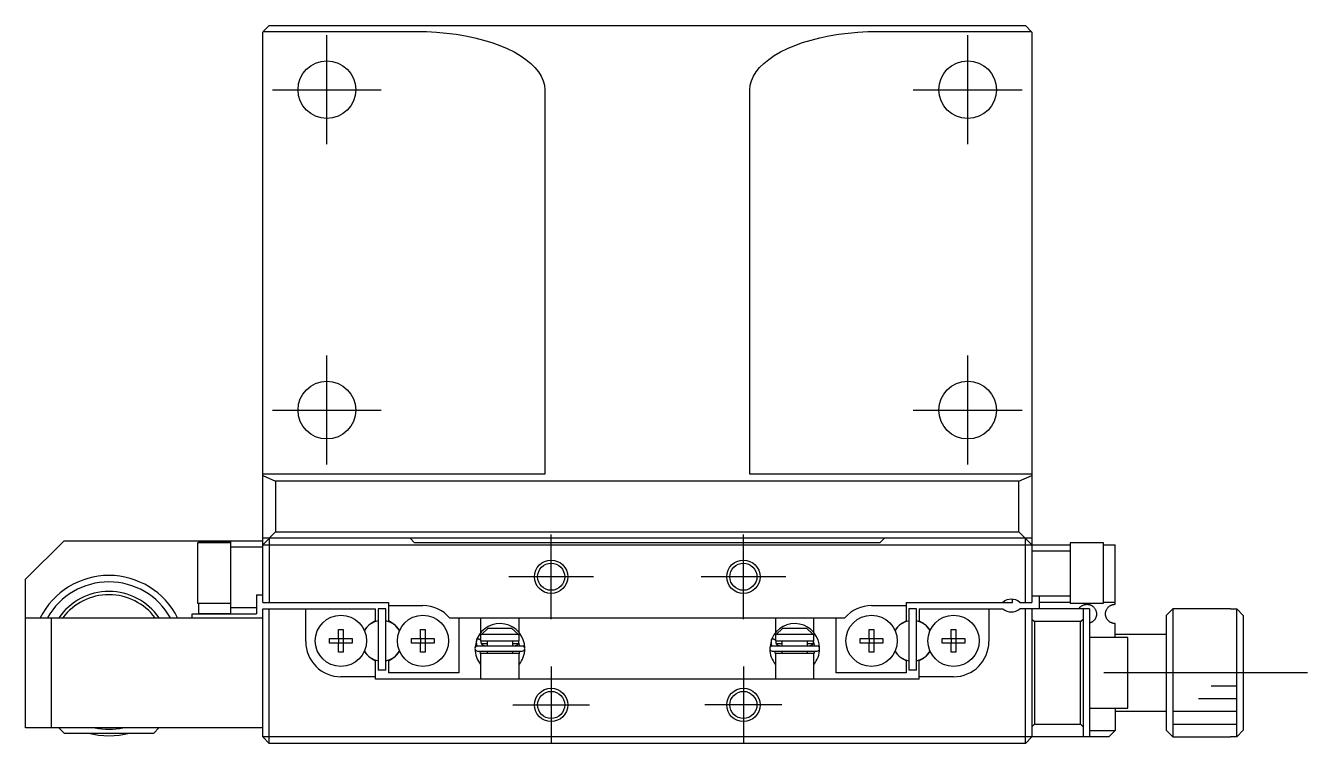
# Model space of a CAD drawing. Extents: x 0 to 346, y -8 to 238.
# Drawn here: x 70.5 to 170.5, y 182 to 238 of the extents above; entities that cross this region are included whole.
import ezdxf

# ---------------------------------------------------------------- set-up
doc = ezdxf.new("R2010")
doc.units = 0
doc.header["$LTSCALE"] = 0.5
doc.linetypes.add('CENTER', pattern=[50.8, 31.75, -6.35, 6.35, -6.35])
for name, color, linetype in [('MSM_CENTER', 1, 'CENTER'), ('MSM_CONTINUOUS', 7, 'CONTINUOUS'), ('MSM_NARROW', 5, 'CONTINUOUS')]:
    doc.layers.add(name, color=color, linetype=linetype)

msp = doc.modelspace()

# ---------------------------------------------------------------- linework, layer by layer
at = {"layer": 'MSM_CENTER'}
for p, q in [((94, 228.75), (94, 237.25)), ((144, 228.75), (144, 237.25)), ((89.75, 233), (98.25, 233)), ((139.75, 233), (148.25, 233)), ((94, 203.75), (94, 212.25)), ((144, 203.75), (144, 212.25)), ((89.75, 208), (98.25, 208)), ((139.75, 208), (148.25, 208)), ((111.499996, 191.699994), (111.499996, 198.299993)), ((126.499997, 191.699994), (126.499997, 198.299993)), ((114.799996, 194.999994), (108.199996, 194.999994)), ((129.799997, 194.999994), (123.199997, 194.999994)), ((111.499997, 187.999994), (111.499997, 181.999992)), ((126.499997, 187.999994), (126.499997, 181.999992)), ((170.5, 187.5), (154.5, 187.5)), ((108.499996, 184.999992), (114.499998, 184.999992)), ((129.499998, 184.999992), (123.499996, 184.999992))]:
    msp.add_line(p, q, dxfattribs=at)
at = {"layer": 'MSM_CONTINUOUS'}
for p, q in [((89.044274, 237.544274), (89, 237.5)), ((89, 193), (89, 237.5)), ((89.5, 238), (89.044274, 237.544274)), ((89.044274, 237.544274), (101, 237.544274)), ((89.5, 238), (148.5, 238)), ((101, 237.544274), (101.784591, 237.530225)), ((101.784591, 237.530225), (102.564345, 237.488166)), ((102.564345, 237.488166), (103.334454, 237.418356)), ((103.334454, 237.418356), (104.09017, 237.321225)), ((104.09017, 237.321225), (104.826834, 237.197373)), ((104.826834, 237.197373), (105.539905, 237.047562)), ((105.539905, 237.047562), (106.224986, 236.872716)), ((131.775014, 236.872716), (132.460095, 237.047562)), ((132.460095, 237.047562), (133.173166, 237.197373)), ((133.173166, 237.197373), (133.90983, 237.321225)), ((133.90983, 237.321225), (134.665546, 237.418356)), ((134.665546, 237.418356), (135.435655, 237.488166)), ((135.435655, 237.488166), (136.215409, 237.530225)), ((136.215409, 237.530225), (137, 237.544274)), ((137, 237.544274), (148.955726, 237.544274)), ((148.955726, 237.544274), (148.5, 238)), ((149, 237.5), (148.955726, 237.544274)), ((149, 237.5), (149, 193)), ((106.224986, 236.872716), (106.877853, 236.673914)), ((106.877853, 236.673914), (107.49448, 236.452381)), ((107.49448, 236.452381), (108.071068, 236.209482)), ((108.071068, 236.209482), (108.60406, 235.946716)), ((129.39594, 235.946716), (129.928932, 236.209482)), ((129.928932, 236.209482), (130.50552, 236.452381)), ((130.50552, 236.452381), (131.122147, 236.673914)), ((131.122147, 236.673914), (131.775014, 236.872716)), ((108.60406, 235.946716), (109.09017, 235.665703)), ((109.09017, 235.665703), (109.526402, 235.368174)), ((109.526402, 235.368174), (109.910065, 235.055965)), ((109.910065, 235.055965), (110.238795, 234.731)), ((127.761205, 234.731), (128.089935, 235.055965)), ((128.089935, 235.055965), (128.473598, 235.368174)), ((128.473598, 235.368174), (128.90983, 235.665703)), ((128.90983, 235.665703), (129.39594, 235.946716)), ((110.238795, 234.731), (110.510565, 234.395283)), ((110.510565, 234.395283), (110.723699, 234.050883)), ((110.723699, 234.050883), (110.876883, 233.699924)), ((127.123117, 233.699924), (127.276301, 234.050883)), ((127.276301, 234.050883), (127.489435, 234.395283)), ((127.489435, 234.395283), (127.761205, 234.731)), ((110.876883, 233.699924), (110.969173, 233.34457)), ((110.969173, 233.34457), (111, 232.987011)), ((127, 232.987011), (127.030827, 233.34457)), ((127.030827, 233.34457), (127.123117, 233.699924)), ((111, 232.987011), (111, 203)), ((127, 203), (127, 232.987011)), ((111, 203), (89, 203)), ((89, 202.909078), (90, 202.453352)), ((148, 202.453352), (90, 202.453352)), ((90, 202.453352), (90, 198.5)), ((149, 203), (127, 203)), ((148, 202.453352), (149, 202.909078)), ((148, 198.5), (148, 202.453352)), ((90, 198.5), (89, 197.5)), ((90, 198.5), (148, 198.5)), ((148, 198.5), (149, 197.5)), ((73.5, 197.8), (70.5, 194.8)), ((73.5, 197.8), (89, 197.8)), ((83.9, 197.65), (83.9, 192.95)), ((86.5, 197.65), (83.9, 197.65)), ((84, 197.8), (84, 197.65)), ((86.5, 197.730821), (84, 197.730821)), ((86.5, 192.1), (86.5, 197.8)), ((89, 197.3), (86.5, 197.3)), ((149, 198), (89, 198)), ((89, 197.5), (152, 197.5)), ((89.5, 198), (89.5, 193)), ((100.85, 197.65), (100.5, 198)), ((137.15, 197.65), (100.85, 197.65)), ((137.5, 198), (137.15, 197.65)), ((148.5, 193), (148.5, 198)), ((152, 197.65), (152, 192.95)), ((154.6, 197.65), (152, 197.65)), ((154.6, 192.95), (154.6, 197.65)), ((154.6, 197.5), (155.5, 197.5)), ((155.5, 192.85), (155.5, 197.5)), ((152, 197), (149, 197)), ((70.5, 183.2), (70.5, 194.8)), ((88.5, 193.6), (88.5, 192.1)), ((88.5, 193.6), (89, 193.6)), ((147.5, 193), (147.5, 193.244987)), ((149, 193.5), (152, 193.5)), ((149.6, 192.5), (149.6, 193.5)), ((83.5, 191.8), (83.5, 192.1)), ((83.5, 192.1), (88.5, 192.1)), ((83.9, 192.95), (86.5, 192.95)), ((84, 192.1), (84, 192.95)), ((84, 192.140264), (86.5, 192.140264)), ((86.5, 192.6), (88.5, 192.6)), ((89, 193), (98.8, 193)), ((89, 182.5), (89, 192.5)), ((89, 192.5), (97.8, 192.5)), ((89.5, 182), (89.5, 192.5)), ((92.35, 189.95), (92.35, 192.5)), ((97.8, 191.550806), (97.8, 192.5)), ((98, 192.5), (98, 187.7)), ((98.6, 192.5), (98, 192.5)), ((98.6, 187.7), (98.6, 192.5)), ((98.8, 193), (98.8, 191.550806)), ((98.8, 192.75), (101.5, 192.75)), ((136.5, 192.75), (139.2, 192.75)), ((139.2, 193), (147.5, 193)), ((139.2, 193), (139.2, 191.550806)), ((139.4, 192.5), (139.4, 187.7)), ((140, 192.5), (139.4, 192.5)), ((140, 187.7), (140, 192.5)), ((140.2, 192.5), (140.2, 191.550806)), ((140.2, 192.5), (146.738562, 192.5)), ((145.65, 192.5), (145.65, 189.95)), ((148.061438, 193), (149, 193)), ((153.5, 192.5), (148.061438, 192.5)), ((148.5, 182), (148.5, 192.5)), ((149, 192.5), (149, 182.5)), ((152, 193), (149.6, 193)), ((152, 192.95), (154.6, 192.95)), ((152.665686, 192.500181), (152.672977, 192.511514)), ((152.672977, 192.511514), (152.698626, 192.548162)), ((152.698626, 192.548162), (152.726389, 192.583189)), ((152.726389, 192.583189), (152.756174, 192.616482)), ((152.756174, 192.616482), (152.788245, 192.648278)), ((152.788245, 192.648278), (152.822435, 192.678301)), ((152.822435, 192.678301), (152.856864, 192.70509)), ((152.856864, 192.70509), (152.893442, 192.730246)), ((152.893442, 192.730246), (152.92468, 192.749336)), ((152.92468, 192.749336), (152.95763, 192.767295)), ((152.95763, 192.767295), (152.986696, 192.781426)), ((152.986696, 192.781426), (153.016651, 192.794417)), ((153, 192.5), (153, 182.5)), ((153.016651, 192.794417), (153.048277, 192.806495)), ((153.048277, 192.806495), (153.070601, 192.814058)), ((153.070601, 192.814058), (153.093895, 192.821126)), ((153.093895, 192.821126), (153.118221, 192.827638)), ((153.118221, 192.827638), (153.132299, 192.831011)), ((153.132299, 192.831011), (153.146752, 192.834177)), ((153.146752, 192.834177), (153.161582, 192.837116)), ((153.161582, 192.837116), (153.173165, 192.839197)), ((153.173165, 192.839197), (153.184986, 192.841128)), ((153.184986, 192.841128), (153.197031, 192.842898)), ((153.197031, 192.842898), (153.209288, 192.844494)), ((153.209288, 192.844494), (153.222403, 192.845975)), ((153.222403, 192.845975), (153.235743, 192.847242)), ((153.235743, 192.847242), (153.249264, 192.848282)), ((153.249264, 192.848282), (153.259792, 192.848921)), ((153.259792, 192.848921), (153.270409, 192.849415)), ((153.270409, 192.849415), (153.281085, 192.849761)), ((153.281085, 192.849761), (153.291789, 192.849955)), ((153.291789, 192.849955), (153.302242, 192.849996)), ((153.302242, 192.849996), (153.3127, 192.849891)), ((153.3127, 192.849891), (153.323134, 192.849643)), ((153.323134, 192.849643), (153.333513, 192.849251)), ((153.333513, 192.849251), (153.344149, 192.848699)), ((153.344149, 192.848699), (153.354708, 192.848001)), ((153.354708, 192.848001), (153.365167, 192.847163)), ((153.365167, 192.847163), (153.375499, 192.84619)), ((153.375499, 192.84619), (153.389634, 192.844624)), ((153.389634, 192.844624), (153.40352, 192.842819)), ((153.40352, 192.842819), (153.417136, 192.840794)), ((153.417136, 192.840794), (153.430458, 192.838566)), ((153.430458, 192.838566), (153.443466, 192.83615)), ((153.443466, 192.83615), (153.459229, 192.832903)), ((153.459229, 192.832903), (153.474556, 192.829404)), ((153.474556, 192.829404), (153.495687, 192.824024)), ((153.495687, 192.824024), (153.516041, 192.818214)), ((153.5, 192.5), (153.5, 182.5)), ((153.516041, 192.818214), (153.535659, 192.812017)), ((153.535659, 192.812017), (153.55458, 192.805471)), ((153.55458, 192.805471), (153.579169, 192.796109)), ((153.579169, 192.796109), (153.60274, 192.786186)), ((153.60274, 192.786186), (153.625377, 192.775744)), ((153.625377, 192.775744), (153.649205, 192.763744)), ((153.649205, 192.763744), (153.672118, 192.751175)), ((153.672118, 192.751175), (153.704473, 192.731592)), ((153.704473, 192.731592), (153.735181, 192.710839)), ((153.735181, 192.710839), (153.764361, 192.688956)), ((153.764361, 192.688956), (153.805916, 192.653673)), ((153.805916, 192.653673), (153.84442, 192.615855)), ((153.84442, 192.615855), (153.877049, 192.579076)), ((153.877049, 192.579076), (153.903968, 192.544661)), ((153.903968, 192.544661), (153.92893, 192.508592)), ((153.92893, 192.508592), (153.952053, 192.470576)), ((153.952053, 192.470576), (153.973062, 192.430888)), ((153.973062, 192.430888), (153.992042, 192.389099)), ((153.992042, 192.389099), (154.008637, 192.345628)), ((154.008637, 192.345628), (154.022814, 192.3001)), ((154.022814, 192.3001), (154.034243, 192.25293)), ((154.034243, 192.25293), (154.041757, 192.210888)), ((154.044714, 192.01111), (154.041443, 191.987031)), ((154.041757, 192.210888), (154.047346, 192.163043)), ((154.048041, 192.045828), (154.044714, 192.01111)), ((154.047346, 192.163043), (154.049871, 192.113901)), ((154.049736, 192.080117), (154.048041, 192.045828)), ((154.049871, 192.113901), (154.049736, 192.080117)), ((155.5, 193), (154.6, 193)), ((154.750053, 192.091088), (154.750826, 192.135193)), ((154.751213, 192.05736), (154.750053, 192.091088)), ((154.750826, 192.135193), (154.754128, 192.178578)), ((154.753927, 192.02335), (154.751213, 192.05736)), ((154.758267, 191.988951), (154.753927, 192.02335)), ((154.754128, 192.178578), (154.75981, 192.220907)), ((154.75981, 192.220907), (154.767826, 192.262548)), ((154.767826, 192.262548), (154.777996, 192.303002)), ((154.777996, 192.303002), (154.790325, 192.342615)), ((154.790325, 192.342615), (154.804613, 192.380956)), ((154.804613, 192.380956), (154.820837, 192.418178)), ((154.820837, 192.418178), (154.843906, 192.463374)), ((154.843906, 192.463374), (154.869834, 192.506685)), ((154.869834, 192.506685), (154.898387, 192.547841)), ((154.898387, 192.547841), (154.92983, 192.587245)), ((154.92983, 192.587245), (154.963846, 192.624441)), ((154.963846, 192.624441), (155.000862, 192.65979)), ((155.000862, 192.65979), (155.040636, 192.692861)), ((155.040636, 192.692861), (155.08362, 192.723801)), ((155.08362, 192.723801), (155.110849, 192.741141)), ((155.110849, 192.741141), (155.139423, 192.757637)), ((155.139423, 192.757637), (155.16943, 192.773219)), ((155.16943, 192.773219), (155.20113, 192.787878)), ((155.20113, 192.787878), (155.217628, 192.794814)), ((155.217628, 192.794814), (155.23462, 192.801479)), ((155.23462, 192.801479), (155.25828, 192.809982)), ((155.25828, 192.809982), (155.283022, 192.817931)), ((155.283022, 192.817931), (155.308932, 192.825254)), ((155.308932, 192.825254), (155.32254, 192.828703)), ((155.32254, 192.828703), (155.336503, 192.831962)), ((155.336503, 192.831962), (155.350822, 192.835014)), ((155.350822, 192.835014), (155.364617, 192.837678)), ((155.364617, 192.837678), (155.378788, 192.840135)), ((155.378788, 192.840135), (155.393304, 192.842365)), ((155.393304, 192.842365), (155.408135, 192.844347)), ((155.408135, 192.844347), (155.423249, 192.84606)), ((155.423249, 192.84606), (155.438617, 192.847484)), ((155.438617, 192.847484), (155.450687, 192.848375)), ((155.450687, 192.848375), (155.462906, 192.849078)), ((155.462906, 192.849078), (155.475229, 192.849587)), ((155.475229, 192.849587), (155.487609, 192.849896)), ((155.487609, 192.849896), (155.5, 192.85)), ((160, 192.5), (159.5, 192)), ((160, 192.5), (160, 182.5)), ((164.5, 192.5), (160, 192.5)), ((164.5, 192.5), (164.5, 192.483974)), ((164.5, 192.483974), (165, 192.483974)), ((165, 182.516026), (165, 192.483974)), ((165, 192.483974), (165.5, 191.982187)), ((70.5, 191.8), (89, 191.8)), ((72.5, 191.8), (72.5, 183.2)), ((97.8, 191.550806), (97.539905, 191.40064)), ((99.060095, 191.40064), (98.8, 191.550806)), ((103.579062, 191.8), (134.420938, 191.8)), ((104.3, 191.8), (104.3, 187.5)), ((106, 191.8), (106, 190.636615)), ((109, 190.636245), (109, 191.8)), ((129, 191.8), (129, 190.636615)), ((132, 190.636245), (132, 191.8)), ((133.7, 191.8), (133.7, 187.5)), ((138.939905, 191.40064), (139.2, 191.550806)), ((140.2, 191.550806), (140.460095, 191.40064)), ((149, 191.7), (149.2, 191.5)), ((152.8, 191.5), (149.2, 191.5)), ((149.2, 191.5), (149.2, 183.5)), ((152.8, 191.5), (153, 191.7)), ((152.8, 183.5), (152.8, 191.5)), ((153.518779, 191.382619), (153.5, 191.377158)), ((153.537371, 191.388554), (153.518779, 191.382619)), ((153.555701, 191.394935), (153.537371, 191.388554)), ((153.573817, 191.40177), (153.555701, 191.394935)), ((153.595247, 191.410559), (153.573817, 191.40177)), ((153.616325, 191.419972), (153.595247, 191.410559)), ((153.64231, 191.432675), (153.616325, 191.419972)), ((153.667671, 191.446306), (153.64231, 191.432675)), ((153.692346, 191.460809), (153.667671, 191.446306)), ((153.715886, 191.47587), (153.692346, 191.460809)), ((153.738717, 191.491703), (153.715886, 191.47587)), ((153.760794, 191.508249), (153.738717, 191.491703)), ((153.77743, 191.521588), (153.760794, 191.508249)), ((153.79359, 191.535315), (153.77743, 191.521588)), ((153.809724, 191.549835), (153.79359, 191.535315)), ((153.825334, 191.564721), (153.809724, 191.549835)), ((153.844263, 191.58398), (153.825334, 191.564721)), ((153.862339, 191.603741), (153.844263, 191.58398)), ((153.879542, 191.623942), (153.862339, 191.603741)), ((153.895651, 191.64426), (153.879542, 191.623942)), ((153.910913, 191.664932), (153.895651, 191.64426)), ((153.925318, 191.685902), (153.910913, 191.664932)), ((153.935959, 191.702437), (153.925318, 191.685902)), ((153.946085, 191.719114), (153.935959, 191.702437)), ((153.963094, 191.749563), (153.946085, 191.719114)), ((153.978454, 191.780312), (153.963094, 191.749563)), ((153.992865, 191.812881), (153.978454, 191.780312)), ((154.005526, 191.845574), (153.992865, 191.812881)), ((154.018106, 191.883614), (154.005526, 191.845574)), ((154.028465, 191.921564), (154.018106, 191.883614)), ((154.037343, 191.962793), (154.028465, 191.921564)), ((154.041443, 191.987031), (154.037343, 191.962793)), ((154.764234, 191.954575), (154.758267, 191.988951)), ((154.771933, 191.919948), (154.764234, 191.954575)), ((154.781322, 191.885522), (154.771933, 191.919948)), ((154.792535, 191.851015), (154.781322, 191.885522)), ((154.805552, 191.816729), (154.792535, 191.851015)), ((154.819441, 191.78482), (154.805552, 191.816729)), ((154.835041, 191.753115), (154.819441, 191.78482)), ((154.8531, 191.7205), (154.835041, 191.753115)), ((154.873073, 191.688342), (154.8531, 191.7205)), ((154.893751, 191.658456), (154.873073, 191.688342)), ((154.916165, 191.629217), (154.893751, 191.658456)), ((154.939848, 191.601273), (154.916165, 191.629217)), ((154.965183, 191.574195), (154.939848, 191.601273)), ((154.986882, 191.553001), (154.965183, 191.574195)), ((155.009637, 191.532513), (154.986882, 191.553001)), ((155.033402, 191.512815), (155.009637, 191.532513)), ((155.053774, 191.497188), (155.033402, 191.512815)), ((155.074803, 191.482175), (155.053774, 191.497188)), ((155.095486, 191.468441), (155.074803, 191.482175)), ((155.116733, 191.455325), (155.095486, 191.468441)), ((155.138507, 191.442868), (155.116733, 191.455325)), ((155.160009, 191.43149), (155.138507, 191.442868)), ((155.181969, 191.420769), (155.160009, 191.43149)), ((155.204346, 191.410733), (155.181969, 191.420769)), ((155.22739, 191.401299), (155.204346, 191.410733)), ((155.25082, 191.392604), (155.22739, 191.401299)), ((155.274591, 191.384674), (155.25082, 191.392604)), ((155.299316, 191.377349), (155.274591, 191.384674)), ((155.324348, 191.37086), (155.299316, 191.377349)), ((155.349634, 191.365228), (155.324348, 191.37086)), ((155.374231, 191.360621), (155.349634, 191.365228)), ((155.399013, 191.356831), (155.374231, 191.360621)), ((155.423928, 191.353868), (155.399013, 191.356831)), ((155.449221, 191.351722), (155.423928, 191.353868)), ((155.474597, 191.350431), (155.449221, 191.351722)), ((155.5, 191.35), (155.474597, 191.350431)), ((155.5, 190.25), (155.5, 191.35)), ((159.5, 183), (159.5, 192)), ((165.5, 191.982187), (165.5, 183.017813)), ((94.213639, 189.82), (94.213639, 190.18)), ((94.213639, 190.18), (94.92, 190.18)), ((94.92, 190.886361), (95.28, 190.886361)), ((94.92, 190.18), (94.92, 190.886361)), ((94.930372, 190.169628), (94.92, 190.18)), ((94.930372, 189.830372), (94.930372, 190.169628)), ((94.930372, 190.169628), (95.269628, 190.169628)), ((95.269628, 190.169628), (95.28, 190.18)), ((95.269628, 190.169628), (95.269628, 189.830372)), ((95.28, 190.886361), (95.28, 190.18)), ((95.28, 190.18), (95.986361, 190.18)), ((95.986361, 190.18), (95.986361, 189.82)), ((100.613639, 189.82), (100.613639, 190.18)), ((100.613639, 190.18), (101.32, 190.18)), ((101.32, 190.886361), (101.68, 190.886361)), ((101.32, 190.18), (101.32, 190.886361)), ((101.330372, 190.169628), (101.32, 190.18)), ((101.330372, 189.830372), (101.330372, 190.169628)), ((101.330372, 190.169628), (101.669628, 190.169628)), ((101.669628, 190.169628), (101.68, 190.18)), ((101.669628, 190.169628), (101.669628, 189.830372)), ((101.68, 190.886361), (101.68, 190.18)), ((101.68, 190.18), (102.386361, 190.18)), ((102.386361, 190.18), (102.386361, 189.82)), ((105.692304, 190.115047), (105.556344, 189.427592)), ((105.664776, 190.001972), (105.660284, 189.968017)), ((105.670961, 190.035666), (105.664776, 190.001972)), ((105.678824, 190.069018), (105.670961, 190.035666)), ((105.688347, 190.101945), (105.678824, 190.069018)), ((105.699506, 190.134364), (105.688347, 190.101945)), ((105.71156, 190.164531), (105.699506, 190.134364)), ((105.711983, 190.16526), (105.71156, 190.164531)), ((105.71535, 190.1673), (105.711983, 190.16526)), ((105.72537, 190.193692), (105.713553, 190.166697)), ((105.717582, 190.167792), (105.71535, 190.1673)), ((105.716381, 190.173397), (105.9398, 190.105696)), ((105.722003, 190.168121), (105.717582, 190.167792)), ((105.727548, 190.167916), (105.722003, 190.168121)), ((105.734179, 190.16718), (105.727548, 190.167916)), ((105.741853, 190.165916), (105.734179, 190.16718)), ((105.750517, 190.164133), (105.741853, 190.165916)), ((105.760116, 190.161844), (105.750517, 190.164133)), ((105.770584, 190.159062), (105.760116, 190.161844)), ((105.781853, 190.155808), (105.770584, 190.159062)), ((105.793847, 190.152101), (105.781853, 190.155808)), ((105.806486, 190.147968), (105.793847, 190.152101)), ((105.819686, 190.143435), (105.806486, 190.147968)), ((105.83336, 190.138533), (105.819686, 190.143435)), ((105.847417, 190.133294), (105.83336, 190.138533)), ((105.861763, 190.127753), (105.847417, 190.133294)), ((105.876303, 190.121947), (105.861763, 190.127753)), ((105.890939, 190.115915), (105.876303, 190.121947)), ((105.905575, 190.109697), (105.890939, 190.115915)), ((105.920113, 190.103333), (105.905575, 190.109697)), ((105.934457, 190.096867), (105.920113, 190.103333)), ((105.948511, 190.090342), (105.934457, 190.096867)), ((105.9398, 190.105696), (106.000001, 190.075505)), ((105.962182, 190.0838), (105.948511, 190.090342)), ((105.975378, 190.077286), (105.962182, 190.0838)), ((105.988012, 190.070842), (105.975378, 190.077286)), ((106, 190.064512), (105.988012, 190.070842)), ((109, 190.5), (106, 190.5)), ((106, 190.5), (106, 190)), ((106.054317, 190.5), (106.583485, 191)), ((106.061643, 189.988795), (106.066788, 190.002975)), ((106.066788, 190.002975), (106.070195, 190.011295)), ((106.583485, 191), (108.416515, 191)), ((108.416515, 191), (108.945683, 190.5)), ((108.929805, 190.011295), (108.935571, 189.996751)), ((108.93521, 190.000158), (109.043689, 189.595043)), ((109, 190), (109, 190.5)), ((109.284219, 190.169839), (109.283663, 190.173188)), ((109.309821, 190.107645), (109.28844, 190.164531)), ((128.692304, 190.115047), (128.556344, 189.427592)), ((128.664776, 190.001972), (128.660284, 189.968017)), ((128.670961, 190.035666), (128.664776, 190.001972)), ((128.678824, 190.069018), (128.670961, 190.035666)), ((128.688347, 190.101945), (128.678824, 190.069018)), ((128.699506, 190.134364), (128.688347, 190.101945)), ((128.71156, 190.164531), (128.699506, 190.134364)), ((128.711983, 190.16526), (128.71156, 190.164531)), ((128.71535, 190.1673), (128.711983, 190.16526)), ((128.717582, 190.167792), (128.71535, 190.1673)), ((128.72537, 190.193692), (128.716189, 190.172817)), ((128.716381, 190.173397), (128.9398, 190.105696)), ((128.722003, 190.168121), (128.717582, 190.167792)), ((128.727548, 190.167916), (128.722003, 190.168121)), ((128.734179, 190.16718), (128.727548, 190.167916)), ((128.741853, 190.165916), (128.734179, 190.16718)), ((128.750517, 190.164133), (128.741853, 190.165916)), ((128.760116, 190.161844), (128.750517, 190.164133)), ((128.770584, 190.159062), (128.760116, 190.161844)), ((128.781853, 190.155808), (128.770584, 190.159062)), ((128.793847, 190.152101), (128.781853, 190.155808)), ((128.806486, 190.147968), (128.793847, 190.152101)), ((128.819686, 190.143435), (128.806486, 190.147968)), ((128.83336, 190.138533), (128.819686, 190.143435)), ((128.847417, 190.133294), (128.83336, 190.138533)), ((128.861763, 190.127753), (128.847417, 190.133294)), ((128.876303, 190.121947), (128.861763, 190.127753)), ((128.890939, 190.115915), (128.876303, 190.121947)), ((128.905575, 190.109697), (128.890939, 190.115915)), ((128.920113, 190.103333), (128.905575, 190.109697)), ((128.934457, 190.096867), (128.920113, 190.103333)), ((128.948511, 190.090342), (128.934457, 190.096867)), ((128.9398, 190.105696), (129.000001, 190.075505)), ((128.962182, 190.0838), (128.948511, 190.090342)), ((128.975378, 190.077286), (128.962182, 190.0838)), ((128.988012, 190.070842), (128.975378, 190.077286)), ((129, 190.064512), (128.988012, 190.070842)), ((132, 190.5), (129, 190.5)), ((129, 190.5), (129, 190)), ((129.054317, 190.5), (129.583485, 191)), ((129.061643, 189.988795), (129.066788, 190.002975)), ((129.066788, 190.002975), (129.070195, 190.011295)), ((129.583485, 191), (131.416515, 191)), ((131.416515, 191), (131.945683, 190.5)), ((131.929805, 190.011295), (131.935571, 189.996751)), ((131.93521, 190.000158), (132.043689, 189.595043)), ((132, 190), (132, 190.5)), ((132.284219, 190.169839), (132.283663, 190.173188)), ((132.309821, 190.107645), (132.28844, 190.164531)), ((135.613639, 189.82), (135.613639, 190.18)), ((135.613639, 190.18), (136.32, 190.18)), ((136.32, 190.886361), (136.68, 190.886361)), ((136.32, 190.18), (136.32, 190.886361)), ((136.330372, 190.169628), (136.32, 190.18)), ((136.330372, 190.169628), (136.669628, 190.169628)), ((136.330372, 189.830372), (136.330372, 190.169628)), ((136.669628, 190.169628), (136.68, 190.18)), ((136.669628, 190.169628), (136.669628, 189.830372)), ((136.68, 190.886361), (136.68, 190.18)), ((136.68, 190.18), (137.386361, 190.18)), ((137.386361, 190.18), (137.386361, 189.82)), ((142.013639, 189.82), (142.013639, 190.18)), ((142.013639, 190.18), (142.72, 190.18)), ((142.72, 190.886361), (143.08, 190.886361)), ((142.72, 190.18), (142.72, 190.886361)), ((142.730372, 190.169628), (142.72, 190.18)), ((142.730372, 189.830372), (142.730372, 190.169628)), ((142.730372, 190.169628), (143.069628, 190.169628)), ((143.069628, 190.169628), (143.08, 190.18)), ((143.069628, 190.169628), (143.069628, 189.830372)), ((143.08, 190.886361), (143.08, 190.18)), ((143.08, 190.18), (143.786361, 190.18)), ((143.786361, 190.18), (143.786361, 189.82)), ((156.5, 190.25), (153.5, 190.25)), ((159.5, 190.5), (155.5, 190.5)), ((156.5, 184.75), (156.5, 190.25)), ((94.92, 189.82), (94.213639, 189.82)), ((94.930372, 189.830372), (94.92, 189.82)), ((94.92, 189.113639), (94.92, 189.82)), ((95.28, 189.113639), (94.92, 189.113639)), ((95.269628, 189.830372), (94.930372, 189.830372)), ((95.269628, 189.830372), (95.28, 189.82)), ((95.28, 189.82), (95.28, 189.113639)), ((95.986361, 189.82), (95.28, 189.82)), ((101.32, 189.82), (100.613639, 189.82)), ((101.330372, 189.830372), (101.32, 189.82)), ((101.32, 189.113639), (101.32, 189.82)), ((101.68, 189.113639), (101.32, 189.113639)), ((101.669628, 189.830372), (101.330372, 189.830372)), ((101.669628, 189.830372), (101.68, 189.82)), ((102.386361, 189.82), (101.68, 189.82)), ((101.68, 189.82), (101.68, 189.113639)), ((105.657494, 189.933885), (105.656415, 189.899659)), ((105.656415, 189.899659), (105.657047, 189.865423)), ((105.657047, 189.865423), (105.659389, 189.83126)), ((105.660284, 189.968017), (105.657494, 189.933885)), ((105.659389, 189.83126), (105.663436, 189.797254)), ((105.663436, 189.797254), (105.669178, 189.763487)), ((105.669178, 189.763487), (105.676601, 189.730043)), ((105.676601, 189.730043), (105.685686, 189.697004)), ((105.685686, 189.697004), (105.696413, 189.664449)), ((105.696413, 189.664449), (105.708755, 189.632458)), ((105.708755, 189.632458), (105.722683, 189.601111)), ((105.722683, 189.601111), (105.726375, 189.593453)), ((109.25, 189.595), (105.75, 189.595)), ((105.75, 189.205), (109.25, 189.205)), ((105.996632, 188.999797), (105.956318, 189.204977)), ((106, 190), (109, 190)), ((106.046438, 189.899941), (106.047067, 189.915005)), ((106.04658, 189.884867), (106.046438, 189.899941)), ((106.047492, 189.869824), (106.04658, 189.884867)), ((106.047067, 189.915005), (106.048465, 189.93002)), ((106.04917, 189.854851), (106.047492, 189.869824)), ((106.048465, 189.93002), (106.050628, 189.944946)), ((106.051609, 189.839987), (106.04917, 189.854851)), ((106.050628, 189.944946), (106.053552, 189.959743)), ((106.054801, 189.825271), (106.051609, 189.839987)), ((106.053552, 189.959743), (106.057227, 189.974372)), ((106.058736, 189.810741), (106.054801, 189.825271)), ((106.057227, 189.974372), (106.061643, 189.988795)), ((106.063403, 189.796434), (106.058736, 189.810741)), ((106.061805, 189.8), (106.5, 189.8)), ((106.068786, 189.782386), (106.063403, 189.796434)), ((106.074871, 189.768634), (106.068786, 189.782386)), ((106.08164, 189.755209), (106.074871, 189.768634)), ((106.089074, 189.742147), (106.08164, 189.755209)), ((106.097152, 189.729478), (106.089074, 189.742147)), ((106.105853, 189.717232), (106.097152, 189.729478)), ((106.115151, 189.705439), (106.105853, 189.717232)), ((106.125024, 189.694126), (106.115151, 189.705439)), ((106.135445, 189.683319), (106.125024, 189.694126)), ((106.146386, 189.673043), (106.135445, 189.683319)), ((106.157821, 189.663321), (106.146386, 189.673043)), ((106.16972, 189.654176), (106.157821, 189.663321)), ((106.182053, 189.645628), (106.16972, 189.654176)), ((106.194791, 189.637694), (106.182053, 189.645628)), ((106.207901, 189.630394), (106.194791, 189.637694)), ((106.221353, 189.623743), (106.207901, 189.630394)), ((106.235113, 189.617756), (106.221353, 189.623743)), ((106.24915, 189.612445), (106.235113, 189.617756)), ((106.26343, 189.607822), (106.24915, 189.612445)), ((106.277918, 189.603898), (106.26343, 189.607822)), ((106.292581, 189.600681), (106.277918, 189.603898)), ((106.307385, 189.598177), (106.292581, 189.600681)), ((106.322294, 189.596394), (106.307385, 189.598177)), ((106.337274, 189.595334), (106.322294, 189.596394)), ((106.351499, 189.595), (106.337274, 189.595334)), ((106.5, 190), (106.5, 189.595)), ((106.5, 189.205), (106.5, 189)), ((108.5, 189.595), (108.5, 190)), ((108.5, 189.8), (108.938184, 189.8)), ((108.5, 189), (108.5, 189.205)), ((108.655196, 189.595076), (108.648501, 189.595)), ((108.6702, 189.595771), (108.655196, 189.595076)), ((108.685156, 189.597193), (108.6702, 189.595771)), ((108.700027, 189.599338), (108.685156, 189.597193)), ((108.714779, 189.602202), (108.700027, 189.599338)), ((108.729378, 189.60578), (108.714779, 189.602202)), ((108.743787, 189.610063), (108.729378, 189.60578)), ((108.757974, 189.615043), (108.743787, 189.610063)), ((108.771903, 189.620709), (108.757974, 189.615043)), ((108.785542, 189.62705), (108.771903, 189.620709)), ((108.798857, 189.634052), (108.785542, 189.62705)), ((108.811814, 189.6417), (108.798857, 189.634052)), ((108.824383, 189.649977), (108.811814, 189.6417)), ((108.836532, 189.658864), (108.824383, 189.649977)), ((108.848229, 189.668343), (108.836532, 189.658864)), ((108.859444, 189.678391), (108.848229, 189.668343)), ((108.870149, 189.688986), (108.859444, 189.678391)), ((108.880316, 189.700103), (108.870149, 189.688986)), ((108.889917, 189.711716), (108.880316, 189.700103)), ((108.898926, 189.723797), (108.889917, 189.711716)), ((108.90732, 189.736317), (108.898926, 189.723797)), ((108.915074, 189.749246), (108.90732, 189.736317)), ((108.922167, 189.762552), (108.915074, 189.749246)), ((108.92858, 189.776201), (108.922167, 189.762552)), ((108.934293, 189.790159), (108.92858, 189.776201)), ((108.939291, 189.80439), (108.934293, 189.790159)), ((108.935571, 189.996751), (108.940387, 189.982489)), ((108.943559, 189.818857), (108.939291, 189.80439)), ((108.940387, 189.982489), (108.944472, 189.967997)), ((108.947085, 189.833523), (108.943559, 189.818857)), ((108.944472, 189.967997), (108.947816, 189.95331)), ((108.949859, 189.84835), (108.947085, 189.833523)), ((108.947816, 189.95331), (108.950406, 189.938468)), ((108.951872, 189.863298), (108.949859, 189.84835)), ((108.950406, 189.938468), (108.952236, 189.92351)), ((108.953118, 189.878328), (108.951872, 189.863298)), ((108.952236, 189.92351), (108.9533, 189.908474)), ((108.953595, 189.8934), (108.953118, 189.878328)), ((108.9533, 189.908474), (108.953595, 189.8934)), ((109.006247, 189.010774), (109.000086, 188.987567)), ((109.043366, 189.204944), (109.006247, 189.010774)), ((128.657494, 189.933885), (128.656415, 189.899659)), ((128.656415, 189.899659), (128.657047, 189.865423)), ((128.657047, 189.865423), (128.659389, 189.83126)), ((128.660284, 189.968017), (128.657494, 189.933885)), ((128.659389, 189.83126), (128.663436, 189.797254)), ((128.663436, 189.797254), (128.669178, 189.763487)), ((128.669178, 189.763487), (128.676601, 189.730043)), ((128.676601, 189.730043), (128.685686, 189.697004)), ((128.685686, 189.697004), (128.696413, 189.664449)), ((128.696413, 189.664449), (128.708755, 189.632458)), ((128.708755, 189.632458), (128.722683, 189.601111)), ((128.722683, 189.601111), (128.726375, 189.593453)), ((132.25, 189.595), (128.75, 189.595)), ((128.75, 189.205), (132.25, 189.205)), ((128.996632, 188.999797), (128.956318, 189.204977)), ((129, 190), (132, 190)), ((129.046438, 189.899941), (129.047067, 189.915005)), ((129.04658, 189.884867), (129.046438, 189.899941)), ((129.047492, 189.869824), (129.04658, 189.884867)), ((129.047067, 189.915005), (129.048465, 189.93002)), ((129.04917, 189.854851), (129.047492, 189.869824)), ((129.048465, 189.93002), (129.050628, 189.944946)), ((129.051609, 189.839987), (129.04917, 189.854851)), ((129.050628, 189.944946), (129.053552, 189.959743)), ((129.054801, 189.825271), (129.051609, 189.839987)), ((129.053552, 189.959743), (129.057227, 189.974372)), ((129.058736, 189.810741), (129.054801, 189.825271)), ((129.057227, 189.974372), (129.061643, 189.988795)), ((129.063403, 189.796434), (129.058736, 189.810741)), ((129.061805, 189.8), (129.5, 189.8)), ((129.068786, 189.782386), (129.063403, 189.796434)), ((129.074871, 189.768634), (129.068786, 189.782386)), ((129.08164, 189.755209), (129.074871, 189.768634)), ((129.089074, 189.742147), (129.08164, 189.755209)), ((129.097152, 189.729478), (129.089074, 189.742147)), ((129.105853, 189.717232), (129.097152, 189.729478)), ((129.115151, 189.705439), (129.105853, 189.717232)), ((129.125024, 189.694126), (129.115151, 189.705439)), ((129.135445, 189.683319), (129.125024, 189.694126)), ((129.146386, 189.673043), (129.135445, 189.683319)), ((129.157821, 189.663321), (129.146386, 189.673043)), ((129.16972, 189.654176), (129.157821, 189.663321)), ((129.182053, 189.645628), (129.16972, 189.654176)), ((129.194791, 189.637694), (129.182053, 189.645628)), ((129.207901, 189.630394), (129.194791, 189.637694)), ((129.221353, 189.623743), (129.207901, 189.630394)), ((129.235113, 189.617756), (129.221353, 189.623743)), ((129.24915, 189.612445), (129.235113, 189.617756)), ((129.26343, 189.607822), (129.24915, 189.612445)), ((129.277918, 189.603898), (129.26343, 189.607822)), ((129.292581, 189.600681), (129.277918, 189.603898)), ((129.307385, 189.598177), (129.292581, 189.600681)), ((129.322294, 189.596394), (129.307385, 189.598177)), ((129.337274, 189.595334), (129.322294, 189.596394)), ((129.351499, 189.595), (129.337274, 189.595334)), ((129.5, 190), (129.5, 189.595)), ((129.5, 189.205), (129.5, 189)), ((131.5, 189.595), (131.5, 190)), ((131.5, 189.8), (131.938184, 189.8)), ((131.5, 189), (131.5, 189.205)), ((131.655196, 189.595076), (131.648501, 189.595)), ((131.6702, 189.595771), (131.655196, 189.595076)), ((131.685156, 189.597193), (131.6702, 189.595771)), ((131.700027, 189.599338), (131.685156, 189.597193)), ((131.714779, 189.602202), (131.700027, 189.599338)), ((131.729378, 189.60578), (131.714779, 189.602202)), ((131.743787, 189.610063), (131.729378, 189.60578)), ((131.757974, 189.615043), (131.743787, 189.610063)), ((131.771903, 189.620709), (131.757974, 189.615043)), ((131.785542, 189.62705), (131.771903, 189.620709)), ((131.798857, 189.634052), (131.785542, 189.62705)), ((131.811814, 189.6417), (131.798857, 189.634052)), ((131.824383, 189.649977), (131.811814, 189.6417)), ((131.836532, 189.658864), (131.824383, 189.649977)), ((131.848229, 189.668343), (131.836532, 189.658864)), ((131.859444, 189.678391), (131.848229, 189.668343)), ((131.870149, 189.688986), (131.859444, 189.678391)), ((131.880316, 189.700103), (131.870149, 189.688986)), ((131.889917, 189.711716), (131.880316, 189.700103)), ((131.898926, 189.723797), (131.889917, 189.711716)), ((131.90732, 189.736317), (131.898926, 189.723797)), ((131.915074, 189.749246), (131.90732, 189.736317)), ((131.922167, 189.762552), (131.915074, 189.749246)), ((131.92858, 189.776201), (131.922167, 189.762552)), ((131.934293, 189.790159), (131.92858, 189.776201)), ((131.939291, 189.80439), (131.934293, 189.790159)), ((131.935571, 189.996751), (131.940387, 189.982489)), ((131.943559, 189.818857), (131.939291, 189.80439)), ((131.940387, 189.982489), (131.944472, 189.967997)), ((131.947085, 189.833523), (131.943559, 189.818857)), ((131.944472, 189.967997), (131.947816, 189.95331)), ((131.949859, 189.84835), (131.947085, 189.833523)), ((131.947816, 189.95331), (131.950406, 189.938468)), ((131.951872, 189.863298), (131.949859, 189.84835)), ((131.950406, 189.938468), (131.952236, 189.92351)), ((131.953118, 189.878328), (131.951872, 189.863298)), ((131.952236, 189.92351), (131.9533, 189.908474)), ((131.953595, 189.8934), (131.953118, 189.878328)), ((131.9533, 189.908474), (131.953595, 189.8934)), ((132.006247, 189.010774), (132.000086, 188.987567)), ((132.043366, 189.204944), (132.006247, 189.010774)), ((136.32, 189.82), (135.613639, 189.82)), ((136.330372, 189.830372), (136.32, 189.82)), ((136.32, 189.113639), (136.32, 189.82)), ((136.68, 189.113639), (136.32, 189.113639)), ((136.669628, 189.830372), (136.330372, 189.830372)), ((136.669628, 189.830372), (136.68, 189.82)), ((136.68, 189.82), (136.68, 189.113639)), ((137.386361, 189.82), (136.68, 189.82)), ((142.72, 189.82), (142.013639, 189.82)), ((142.730372, 189.830372), (142.72, 189.82)), ((142.72, 189.113639), (142.72, 189.82)), ((143.08, 189.113639), (142.72, 189.113639)), ((143.069628, 189.830372), (142.730372, 189.830372)), ((143.069628, 189.830372), (143.08, 189.82)), ((143.08, 189.82), (143.08, 189.113639)), ((143.786361, 189.82), (143.08, 189.82)), ((97.539905, 188.59936), (97.8, 188.449194)), ((97.8, 187), (97.8, 188.449194)), ((98.8, 188.449194), (99.060095, 188.59936)), ((98.8, 188.449194), (98.8, 187.5)), ((105.999678, 188.988569), (105.996632, 188.999797)), ((109, 189), (106, 189)), ((106, 189), (106, 187)), ((109, 187), (109, 189)), ((128.999678, 188.988569), (128.996632, 188.999797)), ((132, 189), (129, 189)), ((129, 189), (129, 187)), ((132, 187), (132, 189)), ((139.2, 188.449194), (138.939905, 188.59936)), ((139.2, 188.449194), (139.2, 187.5)), ((140.460095, 188.59936), (140.2, 188.449194)), ((140.2, 187), (140.2, 188.449194)), ((97.8, 187.2), (95.1, 187.2)), ((98.6, 187.7), (98, 187.7)), ((104.3, 187.5), (98.8, 187.5)), ((139.2, 187.5), (133.7, 187.5)), ((140, 187.7), (139.4, 187.7)), ((142.9, 187.2), (140.2, 187.2)), ((140.2, 187), (97.8, 187)), ((153.5, 184.75), (156.5, 184.75)), ((155.5, 184.75), (155.5, 183)), ((155.5, 184.5), (159.5, 184.5)), ((89, 183.2), (70.5, 183.2)), ((73.1, 183.2), (73.5, 182.8)), ((80.5, 182.8), (80.9, 183.2)), ((149.2, 183.5), (149, 183.3)), ((149.2, 183.5), (152.8, 183.5)), ((153, 183.3), (152.8, 183.5)), ((165.5, 183.017813), (165, 182.516026)), ((73.5, 182.8), (80.5, 182.8)), ((155, 182.5), (89, 182.5)), ((89.5, 182), (89, 182.5)), ((148.5, 182), (149, 182.5)), ((153.5, 183), (155.5, 183)), ((155, 182.5), (155.5, 183)), ((159.5, 183), (160, 182.5)), ((160, 182.5), (164.5, 182.5)), ((165, 182.516026), (164.5, 182.516026)), ((164.5, 182.516026), (164.5, 182.5)), ((148.5, 182), (89.5, 182))]:
    msp.add_line(p, q, dxfattribs=at)
for centre, radius in [((94, 233), 2.25), ((144, 233), 2.25), ((94, 208), 2.25), ((144, 208), 2.25), ((111.499996, 194.999994), 1.0565), ((126.499997, 194.999994), 1.0565), ((95.1, 190), 2), ((101.5, 190), 2), ((136.5, 190), 2), ((142.9, 190), 2), ((111.499997, 184.999992), 1.0565), ((126.499997, 184.999992), 1.0565)]:
    msp.add_circle(centre, radius, dxfattribs=at)
for centre, radius, start, end in [((77, 189.1), 6, 26.743684, 153.256316), ((77, 189.1), 5.5, 29.400351, 150.599649), ((77, 189.1), 4.75, 34.640194, 145.359806), ((77, 189.1), 4.5, 36.869898, 143.130102), ((147.4, 192.25), 1, 48.590378, 131.409622), ((101.5, 190), 2.75, 40.885193, 90), ((136.5, 190), 2.75, 90, 139.114807), ((147.4, 193.25), 1, 228.590378, 311.409622), ((98.414905, 189.885095), 1.75, 120, 148.11847089), ((98.299999, 190), 1.5875, 100.893016, 149.56673631), ((98.299999, 190), 1.5875, 30.433182, 79.10690768), ((98.185095, 189.885095), 1.75, 31.881533, 60.00002571), ((107.499859, 189.399686), 1.94403, 0.734734, 156.839517), ((130.499859, 189.399686), 1.94403, 0.734734, 156.839517), ((139.814905, 189.885095), 1.75, 120, 148.11847089), ((139.699999, 190), 1.5875, 100.893016, 149.56673631), ((139.699999, 190), 1.5875, 30.433182, 79.10690768), ((139.585095, 189.885095), 1.75, 31.881533, 60.00002571), ((95.1, 189.95), 2.75, 180, 270), ((98.414905, 190.114905), 1.75, 211.881533, 239.99998827), ((98.299999, 190), 1.5875, 210.433263, 259.10698482), ((98.299999, 190), 1.5875, 280.89309, 329.56681345), ((98.185095, 190.114905), 1.75, 300, 328.11849073), ((105.75, 189.4), 0.195, 90, 270), ((107.505171, 189.401827), 1.949107, 180.724667, 219.426223), ((107.503835, 189.398921), 1.939975, 320.469098, 359.286231), ((109.25, 189.4), 0.195, 270, 90), ((128.75, 189.4), 0.195, 90, 270), ((130.505171, 189.401827), 1.949107, 180.724667, 219.426223), ((130.503835, 189.398921), 1.939975, 320.469098, 359.286231), ((132.25, 189.4), 0.195, 270, 90), ((139.814905, 190.114905), 1.75, 211.881533, 239.99998827), ((139.699999, 190), 1.5875, 210.433263, 259.10698482), ((139.699999, 190), 1.5875, 280.89309, 329.56681345), ((139.585095, 190.114905), 1.75, 300, 328.11849073), ((142.9, 189.95), 2.75, 270, 0), ((77, 189.1), 6, 259.524686, 280.475314), ((77, 189.1), 6.499999, 255.750002, 284.249998)]:
    msp.add_arc(centre, radius, start, end, dxfattribs=at)
at = {"layer": 'MSM_NARROW'}
for p, q in [((163, 186.5), (165, 186.5)), ((162, 185.5), (165, 185.5)), ((160, 184.5), (165, 184.5)), ((160, 183.5), (165, 183.5))]:
    msp.add_line(p, q, dxfattribs=at)
for centre in [(111.499996, 194.999994), (126.499997, 194.999994), (111.499997, 184.999992), (126.499997, 184.999992)]:
    msp.add_circle(centre, 1.3, dxfattribs=at)

doc.saveas('drawing.dxf')
